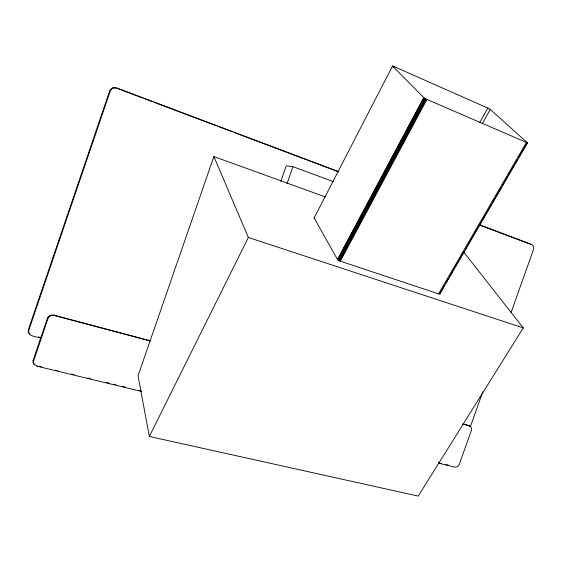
<?xml version="1.0" encoding="UTF-8"?>
<svg xmlns="http://www.w3.org/2000/svg" width="562" height="562" viewBox="0 0 562 562"><rect width="100%" height="100%" fill="white"/><g stroke="black" fill="none" stroke-linecap="round" stroke-linejoin="round"><path stroke-width="0.84" d="M314.39 217.585L314.151 217.958L337.467 259.44L339.069 260.747L438.999 294.003L439.793 293.933L444.556 285.208M150.581 340.811L53.868 315.085L51.233 314.994L48.915 316.041L47.545 317.952L33.116 360.27L33.067 362.511L34.352 364.471M149.984 340.972L54.317 315.542L51.676 315.444L49.351 316.497L47.981 318.415L33.32 361.949L33.959 364.127L37.036 366.192L141.034 391.321M325.3 196.904L213.883 156.559L138.041 375.781L149.337 436.463L418.226 496.091L523.271 327.913L463.552 251.867M280.831 181.414L286.227 165.888L292.957 166.654L333.252 181.603M287.049 183.669L292.957 166.654M470.415 426.551L482.779 391.869M511.034 312.598L533.696 249.022L533.633 246.297L531.785 244.477L479.281 224.674M149.337 436.463L248.355 237.48L213.883 156.559M314.151 217.958L392.578 65.909L489.72 108.937L527.5 142.874L439.793 293.933M393.133 67.89L393.934 66.337M337.467 259.44L423.818 97.69L392.627 66.098M337.636 259.728L423.818 97.69M337.98 260.065L424.443 98.202L424.043 97.907M338.479 260.417L424.984 98.54L424.443 98.202M339.069 260.747L425.624 98.884L527.5 142.874M339.701 261.035L426.284 99.214M340.319 261.239L426.909 99.488M479.744 122.495L487.872 107.96M482.161 123.893L490.303 109.358M438.557 293.877L526.341 142.558M445.434 283.691L448.518 278.38M449.396 276.862L454.686 267.765M455.564 266.248L458.648 260.937M459.526 259.419L464.809 250.315M465.694 248.797L470.977 239.7M471.855 238.183L474.939 232.872M475.817 231.354L481.1 222.25M481.985 220.733L485.062 215.429M485.947 213.911L491.23 204.807M492.108 203.289L501.36 187.364M502.238 185.846L507.521 176.742M508.399 175.225L517.651 159.299M518.529 157.781L527.339 142.608M39.185 366.241L41.743 366.86M55.385 370.161L57.942 370.779M71.592 374.074L74.149 374.692M87.791 377.994L90.349 378.612M106.555 382.532L109.112 383.151M113.376 384.183L115.934 384.801M122.755 386.445L125.312 387.063M138.955 390.365L141.519 390.983M438.276 462.737L441.683 463.566M445.947 464.598L448.511 465.217M438.543 463.193L454.742 467.106L456.541 467.05L458.185 466.102L459.224 464.521L471.469 430.162C472.895 425.462 466.088 424.781 463.193 423.98M116.018 87.974L112.252 87.932L109.85 90.37L28.297 329.873L28.248 332.1L29.526 334.067M38.574 336.968L41.124 337.614M40.731 337.966C36.994 336.61 27.517 336.842 28.739 330.428L110.517 90.299L112.92 87.855L116.699 87.897L339.005 171.754M462.631 424.106L469.425 425.912M248.355 237.48L523.271 327.913M116.84 88.283L143.092 98.181M144.736 98.8L152.119 101.589M153.763 102.207L216.117 125.719M217.754 126.338L232.52 131.901M234.164 132.527L305.545 159.439M307.182 160.058L338.359 171.81M480.299 225.334L530.345 244.21M468.279 425.336L469.748 426.221M424.984 98.54L425.624 98.884M53.868 315.085L54.317 315.542M47.545 317.952L47.981 318.415M33.116 360.27L33.516 360.825M36.628 365.623L37.036 366.192"/></g></svg>
